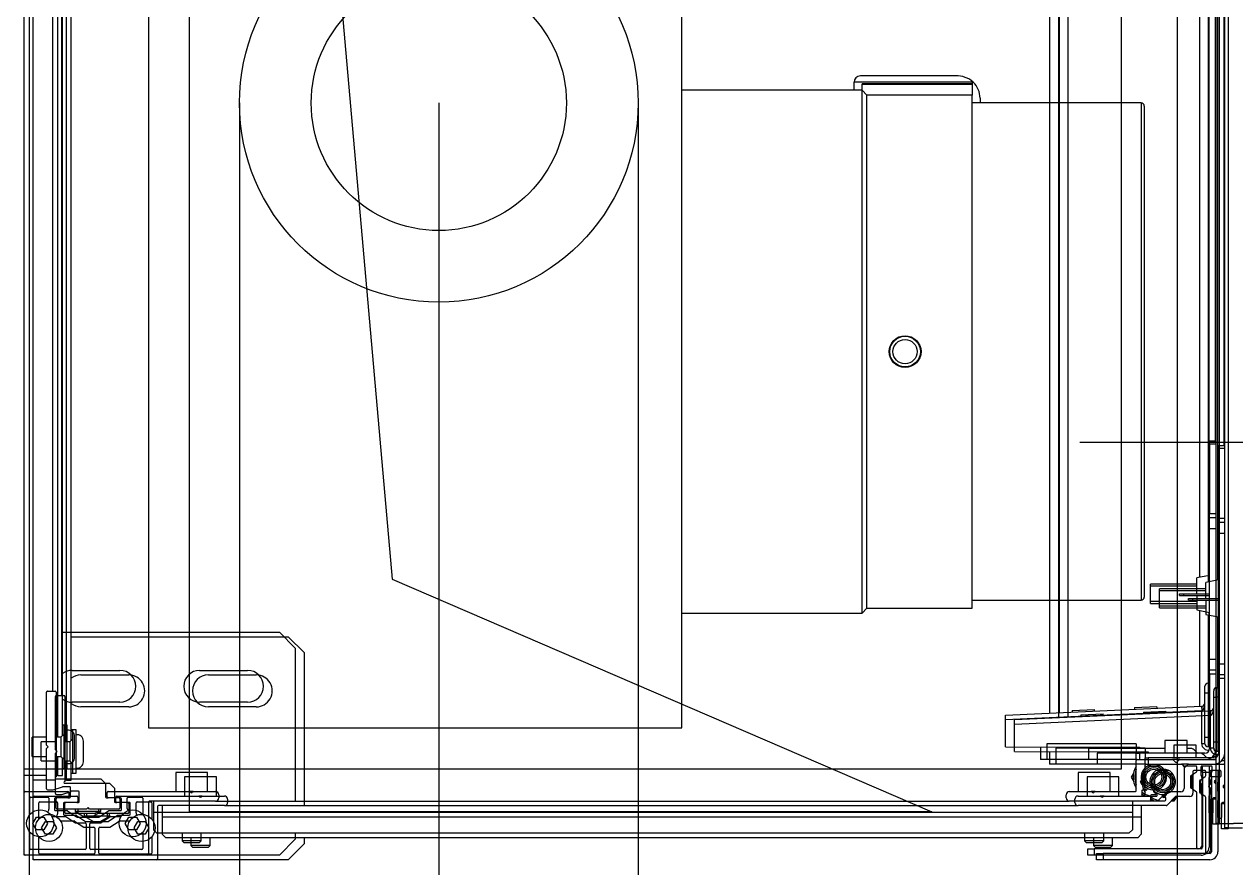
# Model space of a CAD drawing. Header units: millimetres. Extents: x 522027 to 600964, y -380282 to -298602.
# Drawn here: x 583734.2 to 584114, y -345127.4 to -344862.8 of the extents above; entities that cross this region are included whole.
import ezdxf

# ---------------------------------------------------------------- set-up
doc = ezdxf.new("R2010")
doc.units = ezdxf.units.MM
doc.layers.add('prlm-CHAUFF', color=4, linetype='Continuous')
doc.layers.add('prlm-MOD', color=64, linetype='Continuous')

# ---------------------------------------------------------------- blocks, each defined once
blk = doc.blocks.new('MTI900_Alu_390')
at = {"layer": 'prlm-MOD', "color": 1, "linetype": 'Continuous'}
for p, q in [((-4.475, 0), (-4.472, 0)), ((-4.475, -0.003), (-4.475, 0)), ((-4.472, 0), (-4.278, 0)), ((-4.278, 0), (-4.225, 0)), ((-4.225, 0), (4.225, 0)), ((-4.225, -0.07), (-4.225, 0)), ((-4.475, -0.387), (-4.475, -0.003)), ((-4.457, -0.191), (-4.457, -0.021)), ((-4.454, -0.018), (-4.4033, -0.018)), ((-4.395, -0.0385), (-4.375, -0.0269)), ((-4.375, -0.0269), (-4.355, -0.0385)), ((-4.3467, -0.018), (-4.296, -0.018)), ((-4.293, -0.021), (-4.293, -0.074)), ((-4.275, -0.003), (-4.275, -0.137)), ((-4.165, -0.025), (-4.105, -0.025)), ((-4.165, -0.025), (-4.165, -0.07)), ((-4.105, -0.07), (-4.105, -0.025)), ((-4.395, -0.0615), (-4.395, -0.0385)), ((-4.375, -0.0731), (-4.395, -0.0615)), ((-4.355, -0.0615), (-4.375, -0.0731)), ((-4.355, -0.0385), (-4.355, -0.0615)), ((-4.27, -0.073), (-4.27, -0.0895)), ((-4.267, -0.07), (-4.14, -0.07)), ((-4.135, -0.075), (-4.14, -0.07)), ((-4.13, -0.07), (-4.135, -0.075)), ((-4.13, -0.07), (-3.963, -0.07)), ((-3.96, -0.073), (-3.96, -0.097)), ((-4.353, -0.0864), (-4.353, -0.1286)), ((-4.335, -0.098), (-4.335, -0.1341)), ((-4.298, -0.095), (-4.332, -0.095)), ((-4.296, -0.077), (-4.3306, -0.077)), ((-4.33, -0.195), (-4.33, -0.103)), ((-4.327, -0.1), (-4.298, -0.1)), ((-4.295, -0.137), (-4.295, -0.098)), ((-4.2698, -0.0905), (-4.2602, -0.1195)), ((-4.235, -0.1), (-4.235, -0.24)), ((-3.963, -0.1), (-4.229, -0.1)), ((-4.225, -0.105), (-4.225, -0.1)), ((-4.225, -0.105), (-4.165, -0.105)), ((-4.225, -0.105), (-4.225, -0.12)), ((-4.165, -0.1), (-4.165, -0.115)), ((-4.105, -0.115), (-4.105, -0.1)), ((-4.105, -0.105), (4.105, -0.105)), ((-3.96, -0.09), (3.96, -0.09)), ((-4.3535, -0.1303), (-4.3725, -0.1588)), ((-4.3355, -0.1358), (-4.3545, -0.1642)), ((-4.295, -0.137), (-4.295, -0.142)), ((-4.278, -0.14), (-4.292, -0.14)), ((-4.292, -0.145), (-4.263, -0.145)), ((-4.26, -0.142), (-4.26, -0.1205)), ((-4.225, -0.12), (-4.17, -0.12)), ((-4.203, -0.12), (-4.203, -0.125)), ((-4.203, -0.125), (-4.067, -0.125)), ((-4.203, -0.125), (-4.203, -0.135)), ((-4.203, -0.135), (-4.067, -0.135)), ((-4.165, -0.115), (-4.175, -0.125)), ((-4.105, -0.115), (-4.165, -0.115)), ((-4.095, -0.125), (-4.105, -0.115)), ((-4.1, -0.12), (4.1, -0.12)), ((-4.067, -0.125), (-4.067, -0.12)), ((-4.067, -0.135), (-4.067, -0.125)), ((-3.995, -0.3), (-3.995, -0.15)), ((-3.895, -0.15), (-3.895, -0.3)), ((-3.775, -0.12), (-3.775, -0.8)), ((-4.373, -0.1605), (-4.373, -0.191)), ((-4.3377, -0.16), (-4.355, -0.19)), ((-4.355, -0.1659), (-4.355, -0.2341)), ((-4.33, -0.1677), (-4.3421, -0.1677)), ((-4.3377, -0.24), (-4.3377, -0.16)), ((-4.33, -0.16), (-4.3377, -0.16)), ((-4.1675, -0.158), (-4.1025, -0.158)), ((-4.457, -0.369), (-4.457, -0.209)), ((-4.376, -0.194), (-4.454, -0.194)), ((-4.454, -0.206), (-4.376, -0.206)), ((-4.373, -0.209), (-4.373, -0.2404)), ((-4.355, -0.21), (-4.3377, -0.24)), ((-4.325, -0.2), (-4.33, -0.195)), ((-4.33, -0.205), (-4.325, -0.2)), ((-4.33, -0.297), (-4.33, -0.205)), ((-4.373, -0.2404), (-4.3535, -0.2697)), ((-4.3545, -0.2358), (-4.335, -0.265)), ((-4.33, -0.2323), (-4.3421, -0.2323)), ((-4.3377, -0.24), (-4.33, -0.24)), ((-4.335, -0.265), (-4.335, -0.302)), ((-4.295, -0.258), (-4.295, -0.263)), ((-4.295, -0.302), (-4.295, -0.263)), ((-4.25, -0.255), (-4.292, -0.255)), ((-4.292, -0.26), (-4.278, -0.26)), ((-4.275, -0.263), (-4.275, -0.52)), ((-4.25, -0.255), (-4.235, -0.24)), ((-4.353, -0.2714), (-4.353, -0.3036)), ((-4.298, -0.3), (-4.327, -0.3)), ((-4.395, -0.3285), (-4.375, -0.3169)), ((-4.395, -0.3515), (-4.395, -0.3285)), ((-4.375, -0.3169), (-4.355, -0.3285)), ((-4.355, -0.3285), (-4.355, -0.3515)), ((-4.332, -0.305), (-4.298, -0.305)), ((-4.328, -0.323), (-4.296, -0.323)), ((-4.293, -0.326), (-4.293, -0.369)), ((-4.4033, -0.372), (-4.454, -0.372)), ((-4.375, -0.3631), (-4.395, -0.3515)), ((-4.355, -0.3515), (-4.375, -0.3631)), ((-4.296, -0.372), (-4.3467, -0.372)), ((-4.475, -0.8), (-4.475, -0.387)), ((-4.308, -0.39), (-4.472, -0.39)), ((-4.395, -0.405), (-4.405, -0.415)), ((-4.405, -0.415), (-4.405, -3.465)), ((-4.34, -0.405), (-4.395, -0.405)), ((-4.305, -0.405), (-4.34, -0.405)), ((-4.34, -0.405), (-4.34, -3.475)), ((-4.305, -0.6), (-4.305, -0.393)), ((-4.215, -0.475), (-4.275, -0.475)), ((-4.215, -0.575), (-4.215, -0.475)), ((-4.43, -0.495), (-4.435, -0.5)), ((-4.435, -0.5), (-4.435, -0.55)), ((-4.43, -0.555), (-4.43, -0.495)), ((-4.405, -0.495), (-4.43, -0.495)), ((-4.275, -0.52), (-4.2779, -0.5229)), ((-4.2779, -0.5271), (-4.275, -0.53)), ((-4.275, -0.53), (-4.275, -0.52)), ((-4.275, -0.53), (-4.275, -0.6)), ((-4.435, -0.55), (-4.43, -0.555)), ((-4.43, -0.555), (-4.405, -0.555)), ((-3.995, -0.7), (-3.995, -0.55)), ((-3.895, -0.55), (-3.895, -0.7)), ((-4.305, -0.6), (-4.305, -3.277)), ((-4.275, -0.575), (-4.215, -0.575)), ((-4.285, -0.61), (-4.295, -0.61)), ((-4.425, -0.85), (-4.475, -0.8)), ((-3.775, -0.8), (-3.825, -0.85)), ((-4.405, -0.85), (-4.425, -0.85)), ((-3.825, -0.85), (-4.305, -0.85)), ((-4.1351, -3.077), (-4.136, -3.497)), ((-4.1351, -3.077), (-4.05, -3.077)), ((-4.0221, -3.692), (-4.05, -3.077)), ((-4.05, -3.077), (-4.035, -3.077)), ((-4.035, -3.077), (-4.0071, -3.6913)), ((-4.175, -3.207), (-4.175, -3.187)), ((-4.1353, -3.187), (-4.175, -3.187)), ((-4.175, -3.337), (-4.175, -3.207)), ((-4.125, -3.207), (-4.175, -3.207)), ((-4.125, -3.487), (-4.125, -3.207)), ((-0.2775, -3.215), (-4.0287, -3.215)), ((-4.295, -3.267), (-4.285, -3.267)), ((-0.2775, -3.245), (-4.0274, -3.245)), ((-4.305, -3.5528), (-4.305, -3.277)), ((-4.275, -3.277), (-4.275, -3.3458)), ((-4.215, -3.305), (-4.275, -3.305)), ((-4.215, -3.405), (-4.215, -3.305)), ((-4.0205, -3.2854), (-4.0255, -3.2857)), ((-4.0205, -3.2854), (-4.0173, -3.3556)), ((-4.475, -3.355), (-4.475, -3.335)), ((-4.475, -3.335), (-4.455, -3.335)), ((-4.455, -3.335), (-4.455, -3.355)), ((-4.43, -3.325), (-4.435, -3.33)), ((-4.435, -3.33), (-4.435, -3.38)), ((-4.43, -3.385), (-4.43, -3.325)), ((-4.405, -3.325), (-4.43, -3.325)), ((-4.175, -3.487), (-4.175, -3.337)), ((-4.14, -3.337), (-4.175, -3.337)), ((-4.14, -3.487), (-4.14, -3.337)), ((-4.475, -3.69), (-4.475, -3.355)), ((-4.455, -3.355), (-4.475, -3.355)), ((-4.455, -3.69), (-4.455, -3.355)), ((-4.435, -3.38), (-4.43, -3.385)), ((-4.2759, -3.3479), (-4.2779, -3.3499)), ((-4.2779, -3.3541), (-4.2759, -3.3561)), ((-4.275, -3.3582), (-4.275, -3.3458)), ((-4.275, -3.3582), (-4.275, -3.484)), ((-4.0223, -3.3558), (-4.0173, -3.3556)), ((-4.43, -3.385), (-4.405, -3.385)), ((-4.275, -3.405), (-4.215, -3.405)), ((-4.405, -3.465), (-4.395, -3.475)), ((-4.34, -3.475), (-4.395, -3.475)), ((-4.305, -3.475), (-4.34, -3.475)), ((-4.272, -3.487), (-4.178, -3.487)), ((-4.24, -3.4778), (-4.23, -3.472)), ((-4.23, -3.472), (-4.22, -3.4778)), ((-4.175, -3.49), (-4.175, -3.487)), ((-4.175, -3.487), (-4.155, -3.487)), ((-4.175, -3.49), (-4.175, -3.6008)), ((-4.14, -3.487), (-4.155, -3.487)), ((-4.155, -3.487), (-4.155, -3.497)), ((-4.125, -3.487), (-4.14, -3.487)), ((-4.14, -3.577), (-4.14, -3.487)), ((-4.0116, -3.4816), (-4.0166, -3.4819)), ((-4.0116, -3.4816), (-4.0084, -3.5518)), ((-4.29, -3.5066), (-4.2854, -3.504)), ((-4.29, -3.507), (-4.29, -3.549)), ((-4.274, -3.504), (-4.287, -3.504)), ((-4.271, -3.518), (-4.271, -3.507)), ((-4.2657, -3.521), (-4.268, -3.521)), ((-4.195, -3.5614), (-4.195, -3.5226)), ((-4.155, -3.497), (-4.175, -3.497)), ((-4.155, -3.702), (-4.155, -3.497)), ((-4.136, -3.497), (-4.14, -3.4972)), ((-3.685, -3.532), (-3.625, -3.532)), ((-3.685, -3.532), (-3.685, -3.677)), ((-3.6789, -3.677), (-3.6789, -3.532)), ((-3.6311, -3.677), (-3.6311, -3.532)), ((-3.625, -3.677), (-3.625, -3.532)), ((-4.2769, -3.5821), (-4.3041, -3.5549)), ((-4.2906, -3.577), (-4.2906, -3.5684)), ((-4.287, -3.552), (-4.282, -3.552)), ((-4.279, -3.549), (-4.279, -3.545)), ((-4.276, -3.542), (-4.2729, -3.542)), ((-4.0134, -3.552), (-4.0084, -3.5518)), ((-4.2806, -3.5828), (-4.2906, -3.577)), ((-4.276, -3.627), (-4.276, -3.5842)), ((-4.1759, -3.6029), (-4.1829, -3.6099)), ((-4.175, -3.6232), (-4.175, -3.6008)), ((-4.115, -3.577), (-4.155, -3.577)), ((-4.115, -3.647), (-4.115, -3.577)), ((-4.198, -3.637), (-4.266, -3.637)), ((-4.195, -3.674), (-4.195, -3.64)), ((-4.1829, -3.6141), (-4.1759, -3.6211)), ((-4.175, -3.6232), (-4.175, -3.734)), ((-3.66, -3.6225), (-3.655, -3.6225)), ((-3.66, -3.6225), (-3.66, -3.6361)), ((-3.66, -3.6361), (-3.655, -3.6361)), ((-3.66, -3.6361), (-3.66, -3.717)), ((-3.655, -3.6225), (-3.655, -3.6361)), ((-3.655, -3.6361), (-3.655, -3.717)), ((-4.455, -3.682), (-4.455, -3.68)), ((-4.452, -3.677), (-4.2791, -3.677)), ((-4.2766, -3.6757), (-4.2679, -3.6633)), ((-4.2654, -3.662), (-4.2246, -3.662)), ((-4.263, -3.657), (-4.265, -3.659)), ((-4.225, -3.659), (-4.265, -3.659)), ((-4.265, -3.659), (-4.265, -3.662)), ((-4.227, -3.657), (-4.263, -3.657)), ((-4.2607, -3.657), (-4.2607, -3.662)), ((-4.2293, -3.657), (-4.2293, -3.662)), ((-4.225, -3.659), (-4.227, -3.657)), ((-4.225, -3.662), (-4.225, -3.659)), ((-4.2221, -3.6633), (-4.2134, -3.6757)), ((-4.2109, -3.677), (-4.198, -3.677)), ((-4.155, -3.647), (-4.115, -3.647)), ((-4.14, -3.6567), (-4.14, -3.647)), ((-3.705, -3.677), (-3.713, -3.717)), ((-3.66, -3.677), (-3.705, -3.677)), ((-3.655, -3.677), (-3.605, -3.677)), ((-3.597, -3.717), (-3.605, -3.677)), ((-4.215, -3.695), (-4.45, -3.695)), ((-4.215, -3.715), (-4.45, -3.715)), ((-4.2855, -3.692), (-4.445, -3.692)), ((-4.345, -3.724), (-4.345, -3.718)), ((-4.342, -3.715), (-4.2885, -3.715)), ((-4.2653, -3.69), (-4.2827, -3.69)), ((-4.2826, -3.72), (-4.2654, -3.72)), ((-4.2651, -3.7161), (-4.269, -3.72)), ((-4.2618, -3.7161), (-4.2651, -3.7161)), ((-4.265, -3.69), (-4.265, -3.695)), ((-4.2521, -3.692), (-4.2625, -3.692)), ((-4.2607, -3.69), (-4.2607, -3.695)), ((-4.2595, -3.715), (-4.231, -3.715)), ((-4.2471, -3.6871), (-4.2521, -3.692)), ((-4.2379, -3.692), (-4.2429, -3.6871)), ((-4.228, -3.692), (-4.2379, -3.692)), ((-4.2293, -3.69), (-4.2293, -3.695)), ((-4.2249, -3.7161), (-4.2287, -3.7161)), ((-4.2252, -3.69), (-4.198, -3.69)), ((-4.2251, -3.72), (-4.215, -3.72)), ((-4.225, -3.695), (-4.225, -3.69)), ((-4.221, -3.72), (-4.2249, -3.7161)), ((-4.215, -3.715), (-4.215, -3.695)), ((-4.215, -3.695), (-4.195, -3.695)), ((-4.195, -3.715), (-4.215, -3.715)), ((-4.215, -3.72), (-4.215, -3.722)), ((-4.195, -3.722), (-4.195, -3.693)), ((-3.9067, -3.717), (-4.14, -3.717)), ((-4.135, -3.717), (-4.135, -3.712)), ((-4.105, -3.712), (-4.135, -3.712)), ((-4.125, -3.692), (-4.0221, -3.692)), ((-4.125, -3.702), (-4.125, -3.692)), ((-4.125, -3.702), (-4.105, -3.702)), ((-4.105, -3.702), (-3.965, -3.702)), ((-4.105, -3.702), (-4.105, -3.712)), ((-4.105, -3.712), (-4.105, -3.717)), ((-3.965, -3.712), (-4.105, -3.712)), ((-4.0071, -3.6913), (-4.0221, -3.692)), ((-4.022, -3.6925), (-4.0221, -3.692)), ((-3.7066, -3.685), (-4.0074, -3.685)), ((-4.0071, -3.6913), (-4.007, -3.6925)), ((-3.965, -3.702), (-3.945, -3.702)), ((-3.965, -3.702), (-3.965, -3.712)), ((-3.965, -3.717), (-3.965, -3.712)), ((-3.935, -3.712), (-3.965, -3.712)), ((-3.935, -3.712), (-3.935, -3.717)), ((-3.935, -3.715), (-3.7126, -3.715)), ((-3.9067, -3.737), (-3.9067, -3.717)), ((-3.9067, -3.717), (-3.8932, -3.717)), ((-3.8932, -3.717), (-3.86, -3.717)), ((-3.8932, -3.717), (-3.8932, -3.737)), ((-3.86, -3.717), (-3.45, -3.717)), ((-3.86, -3.717), (-3.86, -3.737)), ((-0.26, -3.685), (-3.6034, -3.685)), ((-3.5974, -3.715), (-0.25, -3.715)), ((-3.45, -3.717), (-3.45, -3.737)), ((-3.45, -3.717), (-3.4168, -3.717)), ((-3.4168, -3.737), (-3.4168, -3.717)), ((-3.4168, -3.717), (-3.4033, -3.717)), ((-3.185, -3.717), (-3.4033, -3.717)), ((-3.4033, -3.717), (-3.4033, -3.737)), ((-3.185, -3.717), (-3.175, -3.717)), ((-3.185, -3.737), (-3.185, -3.717)), ((-3.175, -3.717), (-3.175, -3.737)), ((-4.378, -3.747), (-4.378, -3.727)), ((-4.378, -3.727), (-4.298, -3.727)), ((-4.375, -3.747), (-4.378, -3.747)), ((-4.375, -3.737), (4.375, -3.737)), ((-4.375, -3.747), (-4.375, -3.737)), ((4.375, -3.747), (-4.375, -3.747)), ((-4.375, -3.747), (-4.375, -3.792)), ((-4.298, -3.727), (-4.342, -3.727)), ((-4.298, -3.727), (-4.298, -3.737)), ((-4.295, -3.734), (-4.295, -3.73)), ((-4.2471, -3.7321), (-4.2521, -3.737)), ((-4.2414, -3.7335), (-4.2486, -3.7335)), ((-4.2379, -3.737), (-4.2429, -3.7321)), ((-4.212, -3.725), (-4.198, -3.725)), ((-4.175, -3.737), (-4.175, -3.734)), ((-4.165, -3.737), (-4.165, -3.7265)), ((-3.175, -3.735), (-0.2433, -3.735))]:
    blk.add_line(p, q, dxfattribs=at)
for centre, radius in [((-4.375, -0.05), 0.0425), ((-4.375, -0.34), 0.0425), ((-4.23, -3.542), 0.035), ((-4.23, -3.542), 0.03), ((-4.23, -3.542), 0.025)]:
    blk.add_circle(centre, radius, dxfattribs=at)
for centre, radius, start, end in [((-4.472, -0.003), 0.003, 90, 180), ((-4.278, -0.003), 0.003, 0, 90), ((-4.454, -0.021), 0.003, 90, 180), ((-4.4033, -0.021), 0.003, 84.5182, 90), ((-4.3467, -0.021), 0.003, 90, 95.4817), ((-4.296, -0.021), 0.003, 0, 90), ((-4.3306, -0.067), 0.01, 213.6525, 270), ((-4.296, -0.074), 0.003, 270, 0), ((-4.267, -0.073), 0.003, 90, 180), ((-3.963, -0.073), 0.003, 0, 90), ((-4.332, -0.098), 0.003, 90, 180), ((-4.327, -0.103), 0.003, 90, 180), ((-4.298, -0.098), 0.003, 0, 90), ((-4.298, -0.103), 0.003, 0, 90), ((-4.267, -0.0895), 0.003, 180, 198.4349), ((-4.232, -0.1), 0.003, 0, 180), ((-3.963, -0.097), 0.003, 270, 0), ((-4.356, -0.1286), 0.003, 326.3099, 0), ((-4.338, -0.1341), 0.003, 326.3099, 0), ((-4.292, -0.137), 0.003, 180, 270), ((-4.292, -0.142), 0.003, 180, 270), ((-4.278, -0.137), 0.003, 270, 0), ((-4.263, -0.142), 0.003, 270, 0), ((-4.263, -0.1205), 0.003, 0, 18.4349), ((-4.1675, -0.138), 0.02, 171.3731, 270), ((-4.1675, -0.133), 0.02, 185.7392, 187.1808), ((-4.1025, -0.138), 0.02, 270, 8.6269), ((-4.1025, -0.133), 0.02, 352.8192, 354.2608), ((-3.945, -0.15), 0.05, 143.1301, 180), ((-3.945, -0.15), 0.05, 0, 36.8699), ((-4.37, -0.1605), 0.003, 146.3099, 180), ((-4.352, -0.1659), 0.003, 146.3099, 180), ((-4.454, -0.191), 0.003, 180, 270), ((-4.454, -0.209), 0.003, 90, 180), ((-4.376, -0.191), 0.003, 270, 0), ((-4.376, -0.209), 0.003, 0, 90), ((-4.352, -0.2341), 0.003, 180, 213.6901), ((-4.292, -0.258), 0.003, 90, 180), ((-4.292, -0.263), 0.003, 90, 180), ((-4.278, -0.263), 0.003, 0, 90), ((-4.356, -0.2714), 0.003, 0, 33.6901), ((-4.332, -0.302), 0.003, 180, 270), ((-4.327, -0.297), 0.003, 180, 270), ((-4.298, -0.297), 0.003, 270, 0), ((-4.298, -0.302), 0.003, 270, 0), ((-3.945, -0.3), 0.05, 180, 0), ((-4.328, -0.333), 0.01, 90, 133.851), ((-4.296, -0.326), 0.003, 0, 90), ((-4.454, -0.369), 0.003, 180, 270), ((-4.4033, -0.369), 0.003, 270, 275.4818), ((-4.3467, -0.369), 0.003, 264.5182, 270), ((-4.296, -0.369), 0.003, 270, 0), ((-4.472, -0.387), 0.003, 180, 270), ((-4.308, -0.393), 0.003, 0, 90), ((-4.2758, -0.525), 0.003, 135, 225), ((-3.945, -0.55), 0.05, 0, 180), ((-4.295, -0.6), 0.01, 180, 270), ((-4.285, -0.6), 0.01, 270, 0), ((-3.945, -0.7), 0.05, 180, 0), ((-4.295, -3.277), 0.01, 90, 180), ((-4.285, -3.277), 0.01, 0, 90), ((-4.2758, -3.352), 0.003, 135, 225), ((-4.278, -3.3458), 0.003, 315, 0), ((-4.278, -3.3582), 0.003, 0, 45), ((-4.272, -3.484), 0.003, 180, 270), ((-4.23, -3.542), 0.065, 57.7958, 122.2042), ((-4.23, -3.542), 0.06, 66.4435, 113.5565), ((-4.178, -3.49), 0.003, 0, 90), ((-4.287, -3.507), 0.003, 90, 180), ((-4.23, -3.542), 0.06, 140.7035, 188.509), ((-4.23, -3.542), 0.065, 144.2242, 157.3801), ((-4.274, -3.507), 0.003, 0, 90), ((-4.268, -3.518), 0.003, 180, 270), ((-4.23, -3.542), 0.04, 146.0728, 184.0006), ((-4.23, -3.542), 0.04, 184.0006, 146.0728), ((-4.2657, -3.518), 0.003, 270, 326.0728), ((-4.302, -3.5528), 0.003, 180, 225), ((-4.287, -3.549), 0.003, 180, 270), ((-4.23, -3.542), 0.065, 206.162, 224.9525), ((-4.282, -3.549), 0.003, 270, 0), ((-4.276, -3.545), 0.003, 90, 180), ((-4.2729, -3.545), 0.003, 4.0006, 90), ((-4.279, -3.5842), 0.003, 0, 45), ((-4.178, -3.6008), 0.003, 315, 0), ((-4.266, -3.627), 0.01, 180, 270), ((-4.198, -3.64), 0.003, 0, 90), ((-4.1808, -3.612), 0.003, 135, 225), ((-4.178, -3.6232), 0.003, 0, 45), ((-4.452, -3.68), 0.003, 90, 180), ((-4.445, -3.682), 0.01, 180, 270), ((-4.2791, -3.674), 0.003, 270, 325.008), ((-4.2654, -3.665), 0.003, 90, 145.008), ((-4.2246, -3.665), 0.003, 34.992, 90), ((-4.2109, -3.674), 0.003, 214.992, 270), ((-4.198, -3.674), 0.003, 270, 0), ((-4.1151, -3.7104), 0.05, 129.8841, 142.9139), ((-4.16, -3.6567), 0.02, 309.8841, 0), ((-4.45, -3.69), 0.025, 180, 270), ((-4.45, -3.69), 0.005, 180, 270), ((-4.342, -3.718), 0.003, 90, 180), ((-4.2885, -3.718), 0.003, 9.5941, 90), ((-4.2827, -3.693), 0.003, 90, 160.5288), ((-4.2826, -3.717), 0.003, 189.5941, 270), ((-4.2654, -3.717), 0.003, 270, 350.4059), ((-4.2653, -3.693), 0.003, 19.4712, 90), ((-4.275, -3.715), 0.01, 353.9388, 0), ((-4.2595, -3.718), 0.003, 90, 170.4059), ((-4.245, -3.6892), 0.003, 45, 135), ((-4.231, -3.718), 0.003, 9.5941, 90), ((-4.2252, -3.693), 0.003, 90, 160.5288), ((-4.2251, -3.717), 0.003, 189.5941, 270), ((-4.215, -3.715), 0.01, 180, 186.0612), ((-4.212, -3.722), 0.003, 180, 270), ((-4.198, -3.693), 0.003, 0, 90), ((-4.198, -3.722), 0.003, 270, 0), ((-4.14, -3.702), 0.035, 180, 270), ((-4.14, -3.702), 0.015, 180, 270), ((-4.125, -3.712), 0.02, 90, 192.412), ((-4.125, -3.712), 0.01, 90, 180), ((-3.997, -3.692), 0.01, 182.6026, 270), ((-3.945, -3.712), 0.01, 0, 90), ((-4.342, -3.724), 0.003, 180, 270), ((-4.298, -3.73), 0.003, 0, 90), ((-4.292, -3.734), 0.003, 180, 270), ((-4.245, -3.7342), 0.003, 45, 135), ((-4.178, -3.734), 0.003, 270, 0)]:
    blk.add_arc(centre, radius, start, end, dxfattribs=at)
for centre, major_axis, ratio, start_param, end_param in [((-4.022, -3.6931), (0.015, 0.0007), 0.045361, 0, 1.568734), ((-3.997, -3.692), (0.025, 0), 0.4, 3.187016, 4.712389)]:
    blk.add_ellipse(centre, major_axis=major_axis, ratio=ratio, start_param=start_param, end_param=end_param, dxfattribs=at)

msp = doc.modelspace()

# ---------------------------------------------------------------- linework, layer by layer
msp.add_line((583735.73, -344179.92), (583735.73, -345179.92))
msp.add_line((583735.73, -344179.92), (583735.73, -345179.92))
at = {"flags": 128}
for points in [[(584125.73, -344229.92), (584125.73, -345129.92), (584095.73, -345129.92), (584095.73, -344229.92)], [(584018.75, -345109.92), (583786.02, -345109.92), (583786.02, -344314.96), (583849.49, -345036.92)]]:
    msp.add_lwpolyline(points, close=True, dxfattribs=at)
at = {"layer": 'prlm-CHAUFF', "ltscale": 50}
for p, q in [((583773.15, -344273.49), (583773.15, -345083.49)), ((583940.35, -345083.49), (583940.35, -344273.49)), ((584026.31, -344878.99), (583996.35, -344878.99)), ((583996.85, -344883.49), (583940.35, -344883.49)), ((584031.35, -344880.93), (583994.35, -344880.93)), ((583994.35, -344883.49), (583994.35, -344880.99)), ((584031.35, -344881.49), (583996.85, -344881.49)), ((583996.85, -344881.69), (583996.85, -344881.49)), ((583996.85, -344883.49), (583996.85, -344881.69)), ((584031.35, -344881.69), (583996.85, -344881.69)), ((583996.85, -345047.49), (583996.85, -344883.49)), ((583998.35, -344884.99), (583996.85, -344883.49)), ((584006.08, -344881.69), (584006.08, -344881.49)), ((584007.08, -344881.49), (584007.08, -344881.69)), ((584007.58, -344881.69), (584007.58, -344881.49)), ((584011.08, -344881.49), (584011.08, -344881.69)), ((584014.85, -344881.69), (584014.85, -344881.49)), ((584018.35, -344881.49), (584018.35, -344881.69)), ((584031.35, -344880.93), (584031.35, -344884.99)), ((583998.35, -345045.99), (583998.35, -344884.99)), ((584031.35, -344884.99), (583998.35, -344884.99)), ((584031.35, -345045.99), (584031.35, -344884.99)), ((584033.85, -344885.99), (584033.85, -344887.49)), ((584084.35, -344887.49), (584031.35, -344887.49)), ((584084.35, -344887.49), (584084.35, -345043.49)), ((584085.35, -344888.49), (584085.35, -345042.49)), ((586685.14, -344993.98), (584065.16, -344993.99)), ((583996.85, -345047.49), (583998.35, -345045.99)), ((583998.35, -345045.99), (584031.35, -345045.99)), ((584031.35, -345043.49), (584084.35, -345043.49)), ((583940.35, -345047.49), (583996.85, -345047.49)), ((583773.15, -345083.49), (583940.35, -345083.49))]:
    msp.add_line(p, q, dxfattribs=at)
at = {"layer": 'prlm-CHAUFF'}
for p, q in [((583734.15, -345096.49), (583734.15, -344678.49)), ((584078.15, -344678.49), (584078.15, -345096.49)), ((583801.65, -344887.49), (583801.65, -347105.87)), ((583864.15, -344887.49), (583864.15, -347105.87)), ((583926.65, -344887.49), (583926.65, -347105.87)), ((584078.15, -345096.49), (583734.15, -345096.49))]:
    msp.add_line(p, q, dxfattribs=at)
for radius in [62.5, 40]:
    msp.add_circle((583864.15, -344887.49), radius, dxfattribs=at)
at = {"layer": 'prlm-CHAUFF', "ltscale": 50}
for radius in [5, 4.8, 3.8]:
    msp.add_circle((584010.35, -344965.49), radius, dxfattribs=at)
for centre, radius, start, end in [((583996.35, -344880.99), 2, 90.0002, 178.3241), ((584026.55, -344886.74), 7.76, 48.525, 91.7677), ((583996.35, -344880.99), 2, 178.3241, 180.0002), ((584026.85, -344885.99), 7, 0.0002, 46.2733), ((584084.35, -344888.49), 1, 0.0002, 90.0002), ((584084.35, -345042.49), 1, 270.0002, 0.0002)]:
    msp.add_arc(centre, radius, start, end, dxfattribs=at)
for centre, major_axis, ratio, start_param, end_param in [((584020.19, -344893.99), (0, 12.5), 0.146694, 0, 0.179125), ((584020.19, -344885.99), (0, 4.5), 0.974723, 5.983927, 6.283185), ((584023.74, -344885.99), (0, 4.5), 0.974723, 5.983927, 6.283185)]:
    msp.add_ellipse(centre, major_axis=major_axis, ratio=ratio, start_param=start_param, end_param=end_param, dxfattribs=at)
msp.add_open_spline([(584028.07, -344881.67), (584027.94, -344881.63), (584027.81, -344881.6), (584027.39, -344881.52), (584027.1, -344881.49), (584026.8, -344881.49)], degree=3, knots=[0.8185803, 0.8185803, 0.8185803, 0.8185803, 0.875, 0.875, 1, 1, 1, 1], dxfattribs=at)
at = {"layer": 'prlm-MOD'}
for p, q in [((584107.85, -345113.49), (584107.85, -344238.49)), ((584108.85, -344238.49), (584108.85, -345113.49)), ((583734.15, -345098.49), (583734.15, -344253.49)), ((583744.65, -345086.49), (583744.65, -344265.49)), ((583746.15, -345085.99), (583746.15, -344265.99)), ((583743.15, -345071.99), (583743.15, -344279.99)), ((584105.65, -345035.73), (584105.65, -344700.99)), ((584107.65, -344993.49), (584107.65, -344700.32)), ((584055.65, -344703.74), (584055.65, -345078.86)), ((584058.65, -344703.74), (584058.65, -345078.73)), ((584102.65, -344701.99), (584102.65, -345036.33)), ((584105.85, -344994.49), (584105.85, -344993.49)), ((584105.85, -344993.49), (584107.85, -344993.49)), ((584105.85, -344994.49), (584105.85, -345016.32)), ((584107.85, -344994.49), (584105.85, -344994.49)), ((584105.85, -345017.67), (584105.85, -345016.32)), ((584105.85, -345016.32), (584107.85, -345016.32)), ((584105.85, -345020.99), (584105.85, -345017.67)), ((584107.85, -345017.67), (584105.85, -345017.67)), ((584105.85, -345061.99), (584105.85, -345020.99)), ((584105.85, -345020.99), (584107.85, -345020.99)), ((584087.35, -345044.49), (584087.35, -345038.49)), ((584101.85, -345038.49), (584087.35, -345038.49)), ((584101.85, -345039.1), (584087.35, -345039.1)), ((584105.85, -345035.69), (584101.85, -345036.49)), ((584101.85, -345041.49), (584101.85, -345036.49)), ((584096.4, -345041.49), (584097.77, -345041.49)), ((584096.4, -345041.99), (584096.4, -345041.49)), ((584096.4, -345041.99), (584097.77, -345041.99)), ((584097.77, -345041.49), (584105.85, -345041.49)), ((584097.77, -345041.99), (584097.77, -345041.49)), ((584097.77, -345041.99), (584105.85, -345041.99)), ((584101.85, -345041.99), (584101.85, -345046.49)), ((584101.85, -345043.88), (584087.35, -345043.88)), ((584087.35, -345044.49), (584101.85, -345044.49)), ((584101.85, -345046.49), (584105.85, -345047.29)), ((584102.65, -345046.65), (584102.65, -345076.73)), ((584105.65, -345069.49), (584105.65, -345047.25)), ((583746.15, -345053.49), (583814.15, -345053.49)), ((583814.15, -345053.49), (583819.15, -345058.49)), ((583819.15, -345058.49), (583819.15, -345106.49)), ((584105.85, -345061.99), (584107.85, -345061.99)), ((584105.85, -345065.31), (584105.85, -345061.99)), ((583749.15, -345065.49), (583764.15, -345065.49)), ((583789.15, -345065.49), (583804.15, -345065.49)), ((584105.85, -345066.66), (584105.85, -345065.31)), ((584105.85, -345065.31), (584107.85, -345065.31)), ((584105.35, -345069.49), (584105.85, -345069.49)), ((584105.35, -345069.49), (584105.35, -345072.49)), ((584105.85, -345066.66), (584105.85, -345089.99)), ((584107.85, -345066.66), (584105.85, -345066.66)), ((583741.15, -345088.99), (583741.15, -345072.29)), ((583741.45, -345071.99), (583743.85, -345071.99)), ((583744.15, -345072.29), (583744.15, -345098.89)), ((584104.35, -345072.49), (584104.35, -345070.49)), ((584104.35, -345086.49), (584104.35, -345072.49)), ((584104.35, -345072.49), (584105.35, -345072.49)), ((584105.85, -345072.49), (584105.35, -345072.49)), ((584105.35, -345072.49), (584105.35, -345086.49)), ((583764.15, -345075.49), (583749.15, -345075.49)), ((583804.15, -345075.49), (583789.15, -345075.49)), ((584041.85, -345079.49), (584103.28, -345076.7)), ((584082.32, -345077.15), (584089.33, -345076.83)), ((584082.32, -345077.15), (584082.34, -345077.65)), ((584089.35, -345077.33), (584089.33, -345076.83)), ((584103.28, -345076.7), (584103.4, -345076.69)), ((584103.28, -345076.7), (584103.35, -345078.2)), ((584103.35, -345078.2), (584041.85, -345080.99)), ((584041.85, -345080.99), (584041.85, -345079.49)), ((584041.85, -345089.5), (584041.85, -345080.99)), ((584062.7, -345078.04), (584069.71, -345077.72)), ((584062.7, -345078.04), (584062.72, -345078.54)), ((584069.74, -345078.22), (584069.71, -345077.72)), ((584103.4, -345078.19), (584103.35, -345078.2)), ((584103.35, -345088.49), (584103.35, -345078.2)), ((583746.65, -345082.69), (583746.15, -345082.69)), ((583746.65, -345096.29), (583746.65, -345082.69)), ((583747.65, -345082.69), (583746.65, -345082.69)), ((583747.65, -345096.29), (583747.65, -345082.69)), ((583736.65, -345092.49), (583736.65, -345086.49)), ((583741.15, -345086.49), (583736.65, -345086.49)), ((583745.65, -345086.49), (583744.15, -345086.49)), ((583746.65, -345085.49), (583745.65, -345086.49)), ((583745.65, -345086.49), (583745.65, -345092.49)), ((583749.95, -345092.74), (583749.95, -345086.24)), ((584082.85, -345088.49), (584054.85, -345088.49)), ((584054.85, -345088.49), (584054.85, -345093.49)), ((584082.85, -345088.49), (584082.85, -345089.99)), ((584098.85, -345087.49), (584091.85, -345087.49)), ((584091.85, -345087.49), (584091.85, -345091.49)), ((584098.85, -345091.49), (584098.85, -345087.49)), ((584104.35, -345088.49), (584103.35, -345088.49)), ((584104.35, -345088.49), (584104.35, -345086.49)), ((584104.35, -345086.49), (584105.35, -345086.49)), ((584105.35, -345086.49), (584105.85, -345086.49)), ((584105.35, -345086.49), (584105.35, -345089.49)), ((583736.65, -345092.49), (583741.15, -345092.49)), ((583741.15, -345088.99), (583741.65, -345089.49)), ((583741.65, -345089.49), (583741.15, -345089.99)), ((583741.15, -345102.69), (583741.15, -345089.99)), ((583744.15, -345092.49), (583745.65, -345092.49)), ((583744.65, -345098.49), (583744.65, -345092.49)), ((583745.65, -345092.49), (583746.65, -345093.49)), ((584041.85, -345089.5), (584083.85, -345089.59)), ((584052.85, -345089.53), (584052.85, -345093.49)), ((584067.85, -345089.99), (584067.85, -345093.49)), ((584082.85, -345089.99), (584067.85, -345089.99)), ((584082.85, -345089.99), (584082.85, -345091.49)), ((584091.85, -345089.99), (584082.85, -345089.99)), ((584082.85, -345093.49), (584082.85, -345091.49)), ((584082.85, -345091.49), (584083.85, -345091.49)), ((584083.85, -345089.59), (584083.87, -345089.99)), ((584104.35, -345091.49), (584083.85, -345091.49)), ((584083.85, -345091.49), (584083.85, -345093.49)), ((584099.82, -345089.99), (584098.85, -345089.99)), ((584105.85, -345089.49), (584105.35, -345089.49)), ((584107.85, -345092.49), (584106.8, -345092.49)), ((583746.15, -345098.49), (583746.15, -345092.99)), ((583746.15, -345096.29), (583746.65, -345096.29)), ((583746.65, -345096.29), (583747.65, -345096.29)), ((584054.85, -345093.49), (584052.85, -345093.49)), ((584067.85, -345093.49), (584054.85, -345093.49)), ((584082.85, -345093.49), (584067.85, -345093.49)), ((584083.15, -345093.49), (584082.85, -345093.49)), ((584082.85, -345103.19), (584082.85, -345093.79)), ((584083.15, -345093.49), (584094.23, -345093.49)), ((584090.29, -345095.49), (584086.42, -345095.49)), ((584096.48, -345093.49), (584094.23, -345093.49)), ((584094.44, -345093.58), (584095.14, -345094.28)), ((584095.57, -345094.28), (584096.27, -345093.58)), ((584096.48, -345093.49), (584107.55, -345093.49)), ((584097.85, -345095.79), (584097.85, -345102.59)), ((584101.55, -345095.49), (584098.15, -345095.49)), ((584101.85, -345097.08), (584101.85, -345095.79)), ((584103.15, -345098.51), (584103.15, -345095.79)), ((584106.35, -345095.49), (584103.45, -345095.49)), ((584103.65, -345097.49), (584103.65, -345095.49)), ((584105.65, -345095.49), (584105.65, -345097.49)), ((584106.65, -345097.19), (584106.65, -345095.79)), ((584107.85, -345093.49), (584107.55, -345093.49)), ((583741.15, -345098.49), (583734.15, -345098.49)), ((583734.15, -345103.79), (583734.15, -345098.49)), ((583744.65, -345098.49), (583744.15, -345098.49)), ((583744.15, -345099.49), (583758.15, -345099.49)), ((583744.65, -345098.49), (583746.15, -345098.49)), ((583759.65, -345100.99), (583758.15, -345099.49)), ((583791.65, -345097.49), (583781.65, -345097.49)), ((583781.65, -345097.49), (583781.65, -345103.49)), ((583791.65, -345103.49), (583791.65, -345097.49)), ((584074.65, -345097.49), (584064.65, -345097.49)), ((584064.65, -345097.49), (584064.65, -345103.49)), ((584074.65, -345103.49), (584074.65, -345097.49)), ((584081.35, -345098.99), (584081.93, -345097.99)), ((584081.93, -345099.99), (584081.35, -345098.99)), ((584100.05, -345098.49), (584099.85, -345098.69)), ((584099.85, -345098.69), (584099.85, -345102.29)), ((584099.85, -345098.92), (584100.35, -345098.92)), ((584100.05, -345098.49), (584100.05, -345102.49)), ((584100.35, -345098.49), (584100.05, -345098.49)), ((584100.35, -345102.53), (584100.35, -345098.45)), ((584100.48, -345098.2), (584101.73, -345097.33)), ((584103.35, -345099.78), (584102.86, -345100.28)), ((584103.65, -345098.49), (584103.15, -345098.49)), ((584103.15, -345098.92), (584103.65, -345098.92)), ((584103.35, -345098.79), (584103.35, -345099.78)), ((584103.65, -345097.49), (584103.65, -345120.99)), ((584105.65, -345097.49), (584103.65, -345097.49)), ((584105.65, -345097.49), (584105.65, -345120.99)), ((584105.65, -345101.94), (584105.65, -345099.09)), ((584106.15, -345098.09), (584105.76, -345098.49)), ((584105.76, -345098.49), (584105.76, -345098.86)), ((584106.15, -345097.49), (584106.35, -345097.49)), ((584106.15, -345098.5), (584106.15, -345097.49)), ((584107.85, -345099.78), (584107.36, -345100.28)), ((583734.15, -345123.19), (583734.15, -345103.79)), ((583734.45, -345103.49), (583747.85, -345103.49)), ((583741.45, -345102.99), (583743.1, -345102.99)), ((583743.2, -345102.97), (583746.11, -345102.01)), ((583748.35, -345101.99), (583746.2, -345101.99)), ((583748.15, -345103.79), (583748.15, -345105.19)), ((583748.65, -345105.19), (583748.65, -345102.29)), ((583759.65, -345100.99), (583759.65, -345105.19)), ((583760.15, -345105.19), (583760.15, -345103.79)), ((583760.45, -345103.49), (583786.15, -345103.49)), ((583786.15, -345103.49), (583786.44, -345103.78)), ((583787.15, -345103.49), (583786.15, -345103.49)), ((583786.87, -345103.78), (583787.15, -345103.49)), ((583787.15, -345103.49), (583794.15, -345103.49)), ((584061.85, -345103.49), (584068.73, -345103.49)), ((584069.98, -345103.49), (584068.73, -345103.49)), ((584068.94, -345103.58), (584069.14, -345103.78)), ((584069.57, -345103.78), (584069.77, -345103.58)), ((584069.98, -345103.49), (584082.55, -345103.49)), ((584084.55, -345103.39), (584084.55, -345104.69)), ((584085.95, -345103.09), (584084.85, -345103.09)), ((584086.25, -345102.56), (584086.25, -345102.79)), ((584088.35, -345103.59), (584088.35, -345103.28)), ((584089.05, -345103.89), (584088.65, -345103.89)), ((584092.37, -345103.68), (584089.64, -345106.4)), ((584096.85, -345103.59), (584092.58, -345103.59)), ((584099.85, -345102.06), (584100.35, -345102.06)), ((584099.85, -345102.29), (584100.05, -345102.49)), ((584100.05, -345102.49), (584100.35, -345102.49)), ((584101.73, -345103.65), (584100.48, -345102.78)), ((584101.85, -345121.19), (584101.85, -345103.9)), ((584102.86, -345100.7), (584103.35, -345101.2)), ((584103.15, -345102.06), (584103.65, -345102.06)), ((584103.15, -345102.49), (584103.65, -345102.49)), ((584103.15, -345102.52), (584103.15, -345104.26)), ((584103.35, -345101.2), (584103.35, -345102.24)), ((584105.76, -345102.17), (584105.76, -345102.5)), ((584105.76, -345102.5), (584106.15, -345102.89)), ((584106.15, -345104.25), (584106.15, -345102.53)), ((584107.36, -345100.7), (584107.85, -345101.2)), ((584107.5, -345100.13), (584107.5, -345100.85)), ((583735.95, -345110.66), (583735.95, -345105.59)), ((583736.25, -345105.29), (583741.55, -345105.29)), ((583741.85, -345105.59), (583741.85, -345109.05)), ((583743.65, -345105.79), (583743.65, -345109.19)), ((583747.85, -345105.49), (583743.95, -345105.49)), ((583744.15, -345108.69), (583744.15, -345105.79)), ((583747.85, -345105.49), (583748.35, -345105.49)), ((583759.95, -345105.49), (583760.45, -345105.49)), ((583764.35, -345105.49), (583760.45, -345105.49)), ((583764.15, -345105.79), (583764.15, -345108.69)), ((583764.65, -345109.19), (583764.65, -345105.79)), ((583766.45, -345108.79), (583766.45, -345105.59)), ((583766.75, -345105.29), (583771.05, -345105.29)), ((583771.35, -345105.59), (583771.35, -345110.66)), ((583773.15, -345106.79), (583773.15, -345123.19)), ((583794.15, -345106.49), (583773.45, -345106.49)), ((583774.65, -345106.49), (583774.65, -345109.99)), ((583794.15, -345106.49), (584061.85, -345106.49)), ((583795.15, -345104.49), (583795.15, -345105.49)), ((584060.85, -345105.49), (584060.85, -345104.49)), ((584089.43, -345106.49), (584061.85, -345106.49)), ((584081.65, -345106.49), (584081.65, -345109.99)), ((584084.82, -345104.99), (584084.55, -345104.53)), ((584084.85, -345104.99), (584089.05, -345104.99)), ((584089.35, -345104.69), (584089.35, -345104.19)), ((584091.85, -345105.05), (584090.99, -345105.05)), ((584092.43, -345104.05), (584091.85, -345105.05)), ((584103.35, -345104.54), (584103.35, -345120.49)), ((584105.65, -345110.19), (584105.65, -345104.84)), ((584106.85, -345105.79), (584106.85, -345110.19)), ((584106.85, -345113.79), (584106.85, -345105.79)), ((584106.85, -345105.79), (584107.85, -345105.79)), ((584107.55, -345105.49), (584107.15, -345105.49)), ((583736.84, -345113.49), (583738, -345111.49)), ((583738, -345111.49), (583740.31, -345111.49)), ((583740.31, -345111.49), (583741.46, -345113.49)), ((583742.79, -345111.29), (583747.02, -345111.29)), ((583743.95, -345109.49), (583747.56, -345109.49)), ((583753.65, -345108.99), (583744.45, -345108.99)), ((583747.18, -345111.34), (583750.03, -345113.24)), ((583747.73, -345109.54), (583750.58, -345111.44)), ((583750.15, -345108.99), (583750.15, -345109.76)), ((583758.15, -345109.76), (583750.15, -345109.76)), ((583750.15, -345109.76), (583753.15, -345111.49)), ((583750.74, -345111.49), (583757.56, -345111.49)), ((583750.92, -345108.99), (583750.92, -345110.2)), ((583754.15, -345108.49), (583753.65, -345108.99)), ((583754.65, -345108.99), (583754.15, -345108.49)), ((583763.85, -345108.99), (583754.65, -345108.99)), ((583755.15, -345111.49), (583758.15, -345109.76)), ((583757.39, -345108.99), (583757.39, -345110.2)), ((583757.73, -345111.44), (583760.65, -345109.49)), ((583758.15, -345109.76), (583758.15, -345108.99)), ((583758.2, -345113.29), (583761.12, -345111.34)), ((583760.65, -345109.49), (583764.35, -345109.49)), ((583761.29, -345111.29), (583764.52, -345111.29)), ((583765.84, -345113.49), (583767, -345111.49)), ((583767, -345111.49), (583769.31, -345111.49)), ((583769.31, -345111.49), (583770.46, -345113.49)), ((583774.65, -345109.99), (583774.65, -345115.49)), ((583774.65, -345109.99), (584081.65, -345109.99)), ((584081.65, -345109.99), (584081.65, -345115.49)), ((584106.55, -345110.49), (584105.95, -345110.49)), ((583738, -345115.49), (583736.84, -345113.49)), ((583741.46, -345113.49), (583740.31, -345115.49)), ((583750.2, -345113.29), (583753.25, -345113.29)), ((583753.55, -345113.59), (583753.55, -345121.39)), ((583754.75, -345121.39), (583754.75, -345113.59)), ((583755.05, -345113.29), (583758.2, -345113.29)), ((583767, -345115.49), (583765.84, -345113.49)), ((583770.46, -345113.49), (583769.31, -345115.49)), ((584108.85, -345113.79), (584106.85, -345113.79)), ((584108.85, -345113.49), (584107.85, -345113.49)), ((584108.85, -345113.49), (584108.85, -345113.79)), ((584108.85, -345113.49), (584113.35, -345113.49)), ((584124.35, -345113.49), (584113.35, -345113.49)), ((583735.95, -345121.39), (583735.95, -345116.32)), ((583740.31, -345115.49), (583738, -345115.49)), ((583769.31, -345115.49), (583767, -345115.49)), ((583771.35, -345116.32), (583771.35, -345121.39)), ((583774.65, -345115.49), (583775.65, -345116.49)), ((583775.65, -345116.49), (584080.65, -345116.49)), ((583783.65, -345116.49), (583783.65, -345118.99)), ((583789.65, -345118.99), (583783.65, -345118.99)), ((583783.65, -345118.99), (583784.15, -345119.49)), ((583789.15, -345119.49), (583789.65, -345118.99)), ((583789.65, -345118.99), (583789.65, -345116.49)), ((583819.15, -345118.49), (583814.15, -345123.49)), ((583819.15, -345116.49), (583819.15, -345118.49)), ((584066.65, -345116.49), (584066.65, -345118.99)), ((584072.65, -345118.99), (584066.65, -345118.99)), ((584066.65, -345118.99), (584067.15, -345119.49)), ((584072.15, -345119.49), (584072.65, -345118.99)), ((584072.65, -345118.99), (584072.65, -345116.49)), ((584080.65, -345116.49), (584081.65, -345115.49)), ((583753.25, -345121.69), (583736.25, -345121.69)), ((583771.05, -345121.69), (583755.05, -345121.69)), ((583784.15, -345119.49), (583789.15, -345119.49)), ((584067.15, -345119.49), (584072.15, -345119.49)), ((584067.65, -345123.49), (584067.65, -345121.49)), ((584067.65, -345121.49), (584069.65, -345121.49)), ((584103.15, -345121.49), (584069.65, -345121.49)), ((584069.65, -345121.49), (584069.65, -345123.49)), ((584102.35, -345121.49), (584102.15, -345121.49)), ((583734.15, -345123.49), (583734.15, -345123.19)), ((583734.45, -345123.49), (583734.15, -345123.49)), ((583772.85, -345123.49), (583734.45, -345123.49)), ((583814.15, -345123.49), (583772.85, -345123.49)), ((584069.65, -345123.49), (584067.65, -345123.49)), ((584103.15, -345123.49), (584069.65, -345123.49))]:
    msp.add_line(p, q, dxfattribs=at)
for centre, radius in [((584088.35, -345098.99), 3.5), ((584088.35, -345098.99), 3), ((584088.35, -345098.99), 2.5), ((583739.15, -345113.49), 4.25), ((583768.15, -345113.49), 4.25)]:
    msp.add_circle(centre, radius, dxfattribs=at)
for centre, radius, start, end in [((583749.15, -345070.49), 5, 89.9999, 126.8698), ((583764.15, -345070.49), 5, 269.9999, 89.9999), ((583789.15, -345070.49), 5, 89.9999, 269.9999), ((583804.15, -345070.49), 5, 269.9999, 89.9999), ((584105.35, -345070.49), 1, 89.9999, 179.9999), ((583741.45, -345072.29), 0.3, 89.9999, 179.9999), ((583743.85, -345072.29), 0.3, 359.9999, 89.9999), ((583749.15, -345070.49), 5, 233.13, 269.9999), ((584103.35, -345075.69), 1, 272.6024, 359.9999), ((583747.95, -345086.24), 2, 359.9999, 98.6268), ((583747.45, -345086.24), 2, 82.8191, 84.2607), ((584105.35, -345088.49), 2, 179.9999, 282.4119), ((584105.35, -345088.49), 1, 179.9999, 269.9999), ((584099.82, -345091.99), 2, 39.8839, 89.9999), ((584105.19, -345087.5), 5, 219.8839, 232.9138), ((584104.35, -345089.99), 3.5, 269.9999, 359.9999), ((584104.35, -345089.99), 1.5, 269.9999, 359.9999), ((583747.95, -345092.74), 2, 261.373, 359.9999), ((583747.45, -345092.74), 2, 275.7391, 277.1806), ((584088.35, -345098.99), 6.5, 147.7957, 212.2041), ((584083.15, -345093.79), 0.3, 89.9999, 179.9999), ((584088.35, -345098.99), 4, 274.0005, 236.0727), ((584094.23, -345093.79), 0.3, 44.9999, 89.9999), ((584095.35, -345094.07), 0.3, 224.9999, 314.9999), ((584096.48, -345093.79), 0.3, 89.9999, 134.9999), ((584098.15, -345095.79), 0.3, 89.9999, 179.9999), ((584101.55, -345095.79), 0.3, 359.9999, 89.9999), ((584103.45, -345095.79), 0.3, 89.9999, 179.9999), ((584106.35, -345095.79), 0.3, 359.9999, 89.9999), ((584107.55, -345093.79), 0.3, 359.9999, 89.9999), ((583744.15, -345099.19), 0.3, 89.9999, 269.9999), ((584088.35, -345098.99), 6, 156.4434, 203.5563), ((584100.65, -345098.45), 0.3, 124.9919, 179.9999), ((584101.55, -345097.08), 0.3, 304.9919, 359.9999), ((584103.45, -345098.51), 0.3, 179.9999, 250.5287), ((584105.65, -345097.49), 1, 269.9999, 276.0611), ((584105.95, -345099.09), 0.3, 99.594, 179.9999), ((584105.85, -345098.5), 0.3, 279.594, 359.9999), ((584106.35, -345097.19), 0.3, 269.9999, 359.9999), ((583734.45, -345103.79), 0.3, 89.9999, 179.9999), ((583741.45, -345102.69), 0.3, 179.9999, 269.9999), ((583743.1, -345102.69), 0.3, 269.9999, 288.4348), ((583746.2, -345102.29), 0.3, 89.9999, 108.4348), ((583747.85, -345103.79), 0.3, 359.9999, 89.9999), ((583748.35, -345102.29), 0.3, 359.9999, 89.9999), ((583760.45, -345103.79), 0.3, 89.9999, 179.9999), ((583786.65, -345103.57), 0.3, 224.9999, 314.9999), ((583794.15, -345104.49), 1, 359.9999, 89.9999), ((584061.85, -345104.49), 1, 89.9999, 179.9999), ((584068.73, -345103.79), 0.3, 44.9999, 89.9999), ((584069.35, -345103.57), 0.3, 224.9999, 314.9999), ((584069.98, -345103.79), 0.3, 89.9999, 134.9999), ((584082.55, -345103.19), 0.3, 269.9999, 359.9999), ((584084.85, -345103.39), 0.3, 89.9999, 179.9999), ((584088.35, -345098.99), 6, 230.7034, 278.5089), ((584085.95, -345102.79), 0.3, 269.9999, 359.9999), ((584085.95, -345102.56), 0.3, 359.9999, 56.0727), ((584088.35, -345098.99), 4, 236.0727, 274.0005), ((584088.65, -345103.28), 0.3, 94.0005, 179.9999), ((584088.65, -345103.59), 0.3, 179.9999, 269.9999), ((584089.05, -345104.19), 0.3, 359.9999, 89.9999), ((584088.35, -345098.99), 6.5, 296.1619, 314.9524), ((584092.58, -345103.89), 0.3, 89.9999, 134.9999), ((584096.85, -345102.59), 1, 269.9999, 359.9999), ((584100.65, -345102.53), 0.3, 179.9999, 235.0079), ((584101.55, -345103.9), 0.3, 359.9999, 55.0079), ((584103.07, -345100.49), 0.3, 134.9999, 224.9999), ((584103.45, -345102.52), 0.3, 109.4711, 179.9999), ((584105.95, -345101.94), 0.3, 179.9999, 260.4058), ((584105.65, -345103.49), 1, 83.9387, 89.9999), ((584105.85, -345102.53), 0.3, 359.9999, 80.4058), ((584107.57, -345100.49), 0.3, 134.9999, 224.9999), ((583736.25, -345105.59), 0.3, 89.9999, 179.9999), ((583741.55, -345105.59), 0.3, 359.9999, 89.9999), ((583743.95, -345105.79), 0.3, 89.9999, 179.9999), ((583744.45, -345105.79), 0.3, 89.9999, 179.9999), ((583747.85, -345105.19), 0.3, 269.9999, 359.9999), ((583748.35, -345105.19), 0.3, 269.9999, 359.9999), ((583759.95, -345105.19), 0.3, 179.9999, 269.9999), ((583760.45, -345105.19), 0.3, 179.9999, 269.9999), ((583763.85, -345105.79), 0.3, 359.9999, 89.9999), ((583764.35, -345105.79), 0.3, 359.9999, 89.9999), ((583766.75, -345105.59), 0.3, 89.9999, 179.9999), ((583771.05, -345105.59), 0.3, 359.9999, 89.9999), ((583773.45, -345106.79), 0.3, 89.9999, 179.9999), ((583794.15, -345105.49), 1, 269.9999, 359.9999), ((584061.85, -345105.49), 1, 179.9999, 269.9999), ((584088.35, -345098.99), 6.5, 234.2241, 247.38), ((584084.85, -345104.69), 0.3, 179.9999, 269.9999), ((584089.05, -345104.69), 0.3, 269.9999, 359.9999), ((584089.43, -345106.19), 0.3, 269.9999, 314.9999), ((584103.45, -345104.26), 0.3, 179.9999, 250.5287), ((584105.95, -345104.84), 0.3, 99.594, 179.9999), ((584105.85, -345104.25), 0.3, 279.594, 359.9999), ((584107.15, -345105.79), 0.3, 89.9999, 179.9999), ((584107.55, -345105.19), 0.3, 269.9999, 359.9999), ((583736.25, -345110.66), 0.3, 179.9999, 185.4816), ((583740.85, -345109.05), 1, 303.6524, 359.9999), ((583743.95, -345109.19), 0.3, 179.9999, 269.9999), ((583744.45, -345108.69), 0.3, 179.9999, 269.9999), ((583747.02, -345111.59), 0.3, 56.3098, 89.9999), ((583747.56, -345109.79), 0.3, 56.3098, 89.9999), ((583750.74, -345111.19), 0.3, 236.3098, 269.9999), ((583757.56, -345111.19), 0.3, 269.9999, 303.69), ((583761.29, -345111.59), 0.3, 89.9999, 123.69), ((583763.85, -345108.69), 0.3, 269.9999, 359.9999), ((583764.35, -345109.19), 0.3, 269.9999, 359.9999), ((583767.45, -345108.79), 1, 179.9999, 223.8509), ((583771.05, -345110.66), 0.3, 354.5181, 359.9999), ((584105.95, -345110.19), 0.3, 179.9999, 269.9999), ((584106.55, -345110.19), 0.3, 269.9999, 359.9999), ((583750.2, -345112.99), 0.3, 236.3098, 269.9999), ((583753.25, -345113.59), 0.3, 359.9999, 89.9999), ((583755.05, -345113.59), 0.3, 89.9999, 179.9999), ((583736.25, -345116.32), 0.3, 174.5181, 179.9999), ((583771.05, -345116.32), 0.3, 359.9999, 5.4817), ((583736.25, -345121.39), 0.3, 179.9999, 269.9999), ((583753.25, -345121.39), 0.3, 269.9999, 359.9999), ((583755.05, -345121.39), 0.3, 179.9999, 269.9999), ((583771.05, -345121.39), 0.3, 269.9999, 359.9999), ((584102.15, -345121.19), 0.3, 179.9999, 269.9999), ((584102.35, -345120.49), 1, 269.9999, 359.9999), ((584103.15, -345120.99), 2.5, 269.9999, 359.9999), ((584103.15, -345120.99), 0.5, 269.9999, 359.9999), ((583734.45, -345123.19), 0.3, 179.9999, 269.9999), ((583772.85, -345123.19), 0.3, 269.9999, 359.9999)]:
    msp.add_arc(centre, radius, start, end, dxfattribs=at)
for centre, major_axis, ratio, start_param, end_param in [((584103.47, -345078.19), (-0.07, 1.5), 0.045361, 0, 1.568734), ((584103.35, -345075.69), (0, 2.5), 0.4, 3.187016, 4.712389)]:
    msp.add_ellipse(centre, major_axis=major_axis, ratio=ratio, start_param=start_param, end_param=end_param, dxfattribs=at)

# ---------------------------------------------------------------- block references
at = {"layer": 'prlm-MOD', "xscale": 99.99999999999972, "yscale": 99.99999999999972, "zscale": 99.99999999999972, "rotation": 89.9998846602447}
msp.add_blockref('MTI900_Alu_390', (583736.92, -344677.42), dxfattribs=at)

doc.saveas('drawing.dxf')
